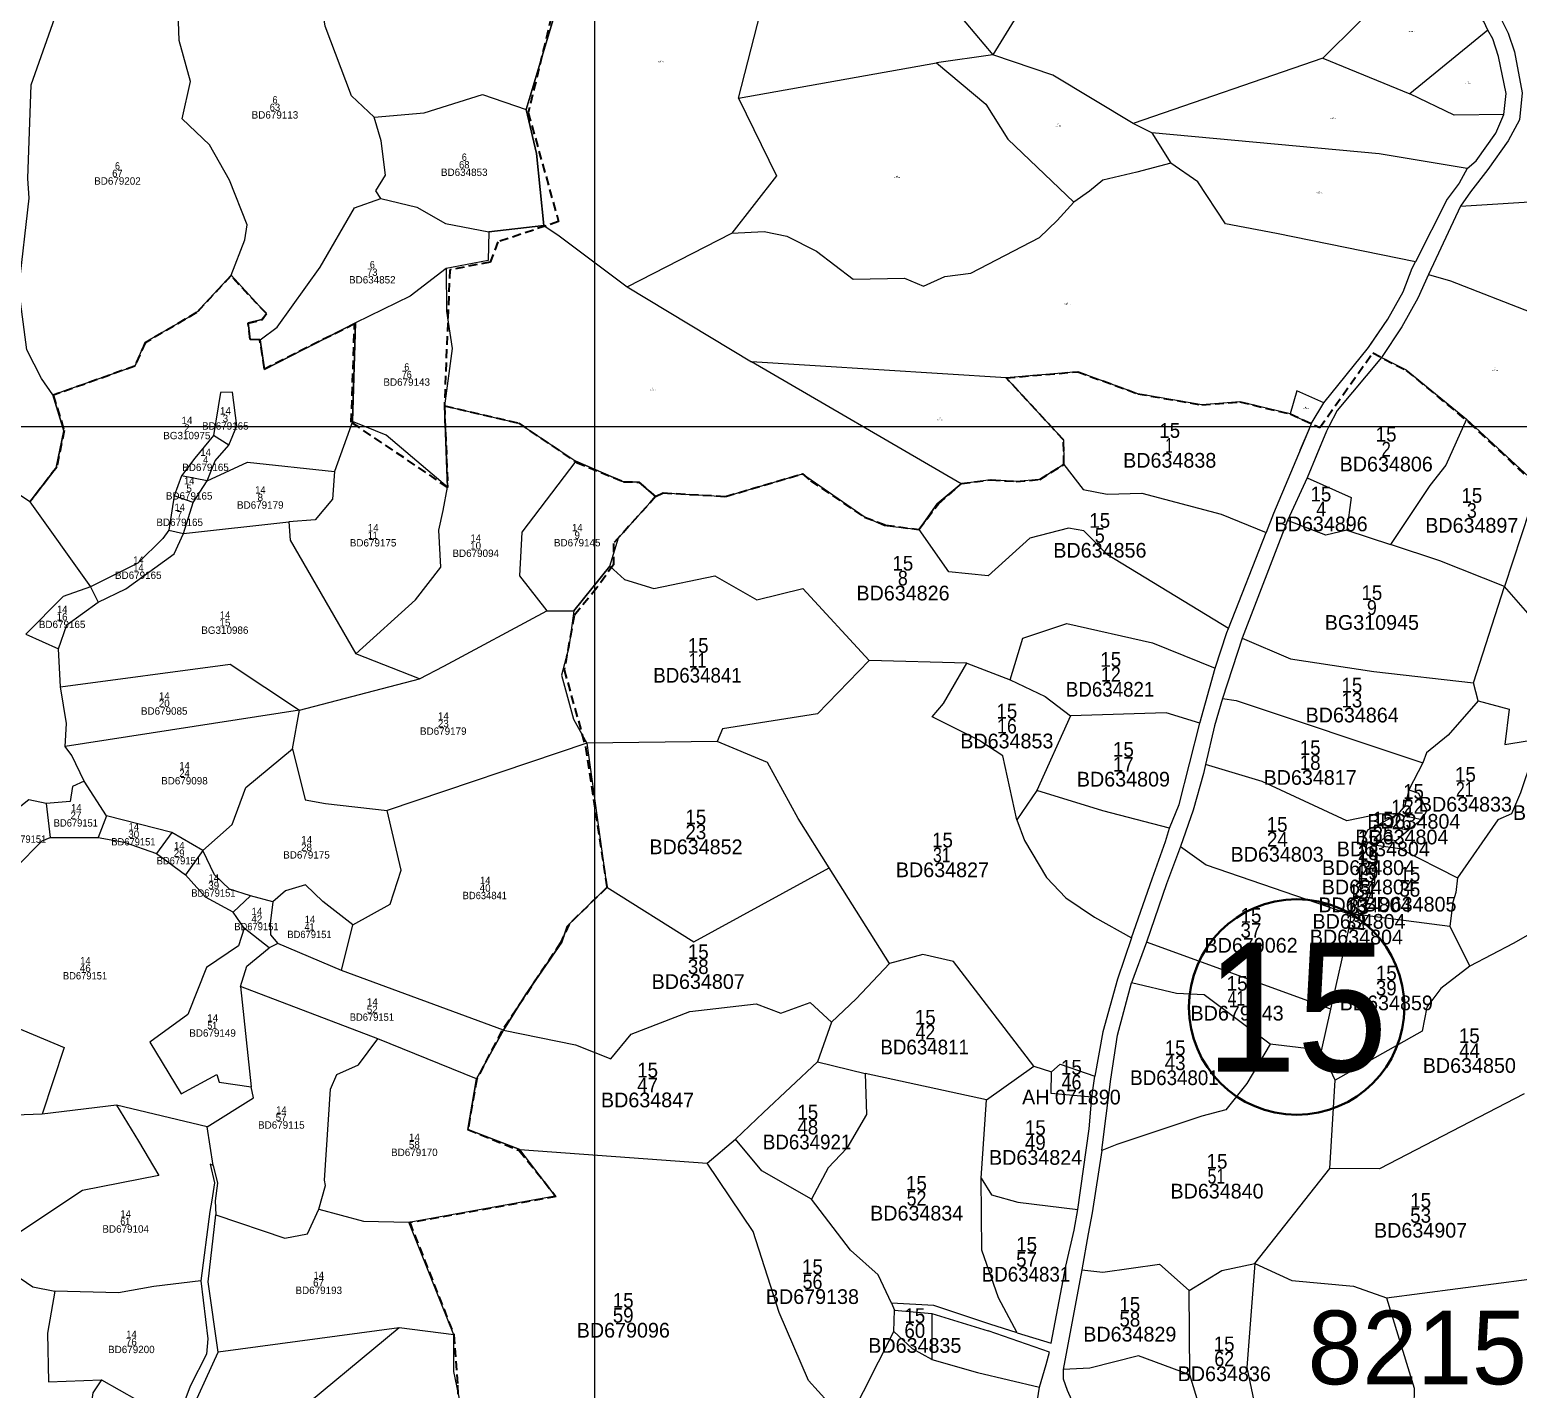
# Model space of a CAD drawing. Header units: metres. Extents: x 547915 to 556085, y 1814738 to 1822008.
# Drawn here: x 549693 to 550501, y 1818477 to 1819215 of the extents above; entities that cross this region are included whole.
import ezdxf
from ezdxf.enums import TextEntityAlignment as Align

# ---------------------------------------------------------------- set-up
doc = ezdxf.new("R2010")
doc.units = ezdxf.units.M
doc.header["$LTSCALE"] = 1.6
doc.linetypes.add('MEDIUM_DASHED', pattern=[4.5, 3, -1.5])
for name, color, linetype, lineweight in [('10', 7, 'Continuous', 13), ('23', 7, 'Continuous', 13), ('34', 7, 'MEDIUM_DASHED', 35), ('54', 7, 'Continuous', 25)]:
    doc.layers.add(name, color=color, linetype=linetype, lineweight=lineweight)
doc.layers.add('20', color=7, linetype='Continuous')
doc.layers.add('55', color=7, linetype='Continuous')

msp = doc.modelspace()

# ---------------------------------------------------------------- linework, layer by layer
at = {"layer": '10'}
for p, q in [((550484.73, 1819215.05), (550442.43, 1819180.66)), ((550216.02, 1819201.79), (550185.46, 1819197.33)), ((550395.19, 1819199.91), (550442.43, 1819180.66)), ((550078.01, 1819178.3), (550185.46, 1819197.33)), ((550302.38, 1819159.45), (550312.72, 1819142.99)), ((550469.95, 1819119.56), (550624.75, 1819129.51)), ((550017.49, 1819075.77), (550085.03, 1819034.99)), ((550223.38, 1819026.38), (550085.03, 1819034.99)), ((550198.88, 1818968.92), (550085.03, 1819034.99)), ((550262.19, 1819029.67), (550223.38, 1819026.38)), ((550377.56, 1819006.81), (550388.85, 1819001.39)), ((549868.31, 1819002.72), (549858.69, 1818975.54)), ((549801.32, 1818989.84), (549792.89, 1818995.14)), ((549789.51, 1818970.45), (549775.55, 1818973.23)), ((550511.98, 1818968.06), (550493.82, 1818913.17)), ((549693.18, 1818959.05), (549726.18, 1818912.9)), ((549781.8, 1818958.77), (549771.59, 1818962.32)), ((549768.73, 1818943.66), (549776.61, 1818941.83)), ((550408.23, 1818943.74), (550431.98, 1818935.92)), ((549726.18, 1818912.9), (549730.28, 1818904.6)), ((550477.11, 1818860.73), (550493.82, 1818913.17)), ((549973.86, 1818899.95), (549988.52, 1818899.86)), ((549709.94, 1818858.58), (549708.77, 1818879.19)), ((550201.99, 1818871.56), (550225.45, 1818862.47)), ((550479.63, 1818851.1), (550477.11, 1818860.73)), ((549839.65, 1818845.95), (549712.38, 1818826.25)), ((549995.6, 1818827.97), (549887.16, 1818791.57)), ((550066.37, 1818829.01), (549995.6, 1818827.97)), ((549995.6, 1818827.97), (550006.42, 1818749.81)), ((549702.12, 1818795.29), (549704.18, 1818776.86)), ((549734.9, 1818788.67), (549730.38, 1818776.91)), ((550436.03, 1818789.44), (550426.27, 1818784.33)), ((550436.03, 1818789.44), (550449.06, 1818786.57)), ((549770.39, 1818779.48), (549761.95, 1818768.12)), ((550426.27, 1818784.33), (550441.73, 1818780.82)), ((550416.51, 1818762.86), (550416.81, 1818774.98)), ((550424.12, 1818772.76), (550416.81, 1818774.98)), ((549787.11, 1818769.87), (549777.65, 1818756.5)), ((550416.51, 1818762.86), (550423.41, 1818763.38)), ((550416.38, 1818753.59), (550423.27, 1818752.48)), ((549813.1, 1818745.26), (549803.69, 1818736.27)), ((549825.12, 1818741.91), (549813.1, 1818745.26)), ((550410.48, 1818734.97), (550413, 1818744.79)), ((550413, 1818744.79), (550419.75, 1818742.79)), ((550410.48, 1818734.97), (550416.76, 1818734.62)), ((550464.11, 1818728.49), (550416.76, 1818734.62)), ((549862.37, 1818704.57), (549827.87, 1818719.28)), ((550399.5, 1818683.61), (550299.5, 1818719.96)), ((549882.08, 1818667.52), (549807.5, 1818695.89)), ((549807.5, 1818695.89), (549813.4, 1818641.45)), ((550128.52, 1818676.51), (550120.83, 1818654.99)), ((549935.73, 1818645.85), (549882.08, 1818667.52)), ((549935.73, 1818645.85), (549950.32, 1818672.24)), ((550120.83, 1818654.99), (550146.73, 1818648.76)), ((549959.18, 1818607.41), (550061, 1818600)), ((549923.43, 1818506.82), (549899.03, 1818567.95)), ((550323.03, 1818485.06), (550322.62, 1818530.91)), ((550183.01, 1818518.5), (550182.98, 1818493.54)), ((549893.77, 1818510.6), (549795.52, 1818497.37)), ((549923.43, 1818506.82), (549893.77, 1818510.6)), ((550136.98, 1818458.83), (550162.3, 1818508.68)), ((550334.92, 1818446.17), (550323.03, 1818485.06))]:
    msp.add_line(p, q, dxfattribs=at)
for points in [[(550132.31, 1819365.11), (550141.97, 1819324.73), (550146.94, 1819311.37), (550146.62, 1819291.3), (550155.7, 1819271.69), (550167.43, 1819257.61), (550177.79, 1819237.76), (550191.56, 1819230.69), (550216.02, 1819201.79)], [(549962.71, 1819172), (549977.93, 1819222.77), (549975.08, 1819247.39), (549972.46, 1819265.56), (549958.21, 1819294.37), (549953.89, 1819351.18)], [(550078.01, 1819178.3), (550089.99, 1819224.73), (550107.25, 1819268.87), (550105.9, 1819288.99), (550088.07, 1819307.11), (550070.64, 1819337.92)], [(549705.63, 1819017.09), (549699.6, 1819026.09), (549691.66, 1819041.62), (549687.24, 1819074.71), (549692.92, 1819123.96), (549692.08, 1819134.57), (549694.01, 1819185.53), (549709, 1819228), (549721.04, 1819259.32), (549735.79, 1819282.28)], [(549880.18, 1819167.83), (549867.92, 1819179.55), (549853.51, 1819217.33), (549845.98, 1819263.41)], [(550453.23, 1819257.71), (550395.19, 1819199.91), (550292.2, 1819164.43)], [(549975.08, 1819247.39), (549977.93, 1819222.77), (549962.71, 1819172), (549968.3, 1819148.17), (549972.25, 1819109.07)], [(550250.92, 1819253.01), (550239.73, 1819240.47), (550216.02, 1819201.79)], [(549802.56, 1819082.07), (549810.01, 1819101.33), (549811.16, 1819109.37), (549801.69, 1819133.77), (549790.73, 1819152.93), (549775.99, 1819167.07), (549780.45, 1819187.28), (549774.26, 1819209.46), (549773.47, 1819235.17)], [(550292.2, 1819164.43), (550248.61, 1819190.71), (550216.02, 1819201.79)], [(550185.46, 1819197.33), (550212.3, 1819174.94), (550224.16, 1819155.91), (550260.06, 1819121.69)], [(549880.18, 1819167.83), (549907.36, 1819170.2), (549939.03, 1819180.29), (549962.71, 1819172)], [(550078.01, 1819178.3), (550098.54, 1819136.12), (550074.39, 1819104.86)], [(550493.43, 1819169.29), (550466.57, 1819168.99), (550442.43, 1819180.66)], [(549883.75, 1819123.77), (549881.02, 1819127.87), (549886.35, 1819136.36), (549884.02, 1819155.09), (549880.18, 1819167.83)], [(549942.46, 1819105.61), (549972.25, 1819109.07), (549968.3, 1819148.17), (549962.71, 1819172)], [(550473.56, 1819139.97), (550425.74, 1819148.07), (550302.38, 1819159.45), (550292.2, 1819164.43)], [(550312.72, 1819142.99), (550294.19, 1819137.98), (550275.79, 1819133.78), (550268.49, 1819127.78), (550260.06, 1819121.69)], [(550445.57, 1819089.32), (550370.03, 1819104.72), (550342.39, 1819110.07), (550327.32, 1819132.74), (550312.72, 1819142.99)], [(549818.18, 1819047.01), (549827.51, 1819053.98), (549850.93, 1819086.44), (549869.49, 1819118.68), (549883.75, 1819123.77)], [(549883.75, 1819123.77), (549903.25, 1819118.99), (549918.98, 1819110.22), (549942.46, 1819105.61)], [(550074.39, 1819104.86), (550091.95, 1819105.92), (550104.24, 1819103.32), (550120.4, 1819095.23), (550140.24, 1819079.95), (550168.04, 1819080.44), (550178.35, 1819076.21), (550189.94, 1819081.48), (550204.06, 1819083.13), (550241.48, 1819102.57), (550251.01, 1819111.73), (550260.06, 1819121.69)], [(549972.25, 1819109.07), (549942.46, 1819105.61), (549942.06, 1819090.08), (549919.31, 1819085.79), (549919.35, 1819062.67), (549922.54, 1819042.3), (549918.32, 1819011.24), (549958.74, 1819001.72), (549989.62, 1818981.13), (550015.57, 1818970), (550023.86, 1818969.78), (550032.96, 1818961.96), (550037.01, 1818963.96), (550071, 1818962), (550112.72, 1818974.31), (550146.11, 1818951.18), (550157.11, 1818946.14), (550176, 1818944), (550185.91, 1818957.94), (550198.88, 1818968.92)], [(549942.46, 1819105.61), (549942.06, 1819090.08), (549919.31, 1819085.79)], [(549972.25, 1819109.07), (549980.57, 1819103.5), (550017.49, 1819075.77), (550074.39, 1819104.86)], [(549919.31, 1819085.79), (549919.35, 1819062.67), (549922.54, 1819042.3), (549918.32, 1819011.24), (549920.05, 1818967.02), (549886.71, 1818995.23), (549868.31, 1819002.72), (549870.01, 1819056.18)], [(549919.31, 1819085.79), (549899.76, 1819070.73), (549870.01, 1819056.18)], [(549693.18, 1818959.05), (549707.44, 1818977.45), (549711.63, 1818997.69), (549705.63, 1819017.09), (549750.32, 1819032.86), (549755.78, 1819045.69), (549783.57, 1819061.64), (549802.56, 1819082.07), (549821.67, 1819061.22), (549819.09, 1819058.12), (549811.7, 1819056.34), (549812.89, 1819047.27), (549818.18, 1819047.01), (549820.57, 1819030.95), (549870.01, 1819056.18), (549868.31, 1819002.72)], [(549705.63, 1819017.09), (549750.32, 1819032.86), (549755.78, 1819045.69), (549783.57, 1819061.64), (549802.56, 1819082.07)], [(549818.18, 1819047.01), (549812.89, 1819047.27), (549811.7, 1819056.34), (549819.09, 1819058.12), (549821.67, 1819061.22), (549802.56, 1819082.07)], [(550452.51, 1819082.48), (550464.52, 1819079.05), (550508.24, 1819062.08), (550543.96, 1819034.95)], [(549870.01, 1819056.18), (549820.57, 1819030.95), (549818.18, 1819047.01)], [(550427.09, 1819037.52), (550440.46, 1819030.76), (550473.15, 1819004.03), (550511.98, 1818968.06)], [(550427.09, 1819037.52), (550440.46, 1819030.76), (550473.15, 1819004.03), (550511.98, 1818968.06)], [(550377.56, 1819006.81), (550350.16, 1819013.32), (550329.51, 1819011.65), (550294.8, 1819017.76), (550262.19, 1819029.67), (550223.38, 1819026.38)], [(550377.56, 1819006.81), (550350.16, 1819013.32), (550329.51, 1819011.65), (550294.8, 1819017.76), (550262.19, 1819029.67)], [(550223.38, 1819026.38), (550254.44, 1818992.71), (550254.64, 1818979.37), (550241.51, 1818971.19), (550228.74, 1818970.15), (550215.01, 1818971), (550198.88, 1818968.92)], [(550223.38, 1819026.38), (550254.44, 1818992.71), (550254.64, 1818979.37)], [(549705.63, 1819017.09), (549711.63, 1818997.69), (549707.44, 1818977.45), (549693.18, 1818959.05), (549679.31, 1818968.42), (549659.34, 1818946.35), (549629.49, 1818942.29), (549612.09, 1818938.25), (549601.33, 1818955.89)], [(549801.32, 1818989.84), (549805.54, 1819000.3), (549803.25, 1819018.55), (549796.74, 1819018.38), (549792.89, 1818995.14)], [(550395.68, 1819012.82), (550381.12, 1819019.25), (550377.56, 1819006.81), (550388.85, 1819001.39)], [(549920.05, 1818967.02), (549918.32, 1819011.24), (549958.74, 1819001.72), (549989.62, 1818981.13)], [(549920.05, 1818967.02), (549886.71, 1818995.23), (549868.31, 1819002.72)], [(550473.15, 1819004.03), (550462.04, 1818979.03), (550453.24, 1818967.99), (550431.98, 1818935.92)], [(549792.89, 1818995.14), (549782.77, 1818982.77), (549775.55, 1818973.23), (549771.59, 1818962.32), (549768.73, 1818943.66)], [(549789.51, 1818970.45), (549793.78, 1818981.42), (549801.32, 1818989.84)], [(549989.62, 1818981.13), (549960.28, 1818942.6), (549959.05, 1818918.93), (549973.86, 1818899.95)], [(549988.52, 1818899.86), (550008.04, 1818924.12), (550012.81, 1818939.46), (550032.96, 1818961.96), (550023.86, 1818969.78), (550015.57, 1818970), (549989.62, 1818981.13)], [(549789.51, 1818970.45), (549811.38, 1818980.61), (549858.69, 1818975.54)], [(549858.69, 1818975.54), (549857.56, 1818960.45), (549848.08, 1818949.35), (549833.86, 1818948.15)], [(550008.04, 1818924.12), (550012.81, 1818939.46), (550032.96, 1818961.96), (550037.01, 1818963.96), (550071, 1818962), (550112.72, 1818974.31), (550146.11, 1818951.18), (550157.11, 1818946.14), (550176, 1818944)], [(550254.64, 1818979.37), (550241.51, 1818971.19), (550228.74, 1818970.15), (550215.01, 1818971), (550198.88, 1818968.92), (550185.91, 1818957.94), (550176, 1818944)], [(550254.64, 1818979.37), (550265.02, 1818965.72), (550278.18, 1818963.21), (550296.9, 1818963.72), (550340.1, 1818952.45), (550364.4, 1818942.38)], [(549693.18, 1818959.05), (549679.31, 1818968.42), (549659.34, 1818946.35)], [(549776.61, 1818941.83), (549781.8, 1818958.77), (549789.51, 1818970.45)], [(549870.18, 1818876.49), (549902.56, 1818905.89), (549916.28, 1818923.57), (549915.19, 1818943.76), (549917.6, 1818954.41), (549920.05, 1818967.02)], [(550386.75, 1818972.19), (550410.62, 1818961.38), (550408.23, 1818943.74)], [(550408.23, 1818943.74), (550396.78, 1818940.92), (550376.1, 1818949.03)], [(549768.73, 1818943.66), (549765.41, 1818939.24), (549751.77, 1818925.71), (549726.18, 1818912.9)], [(549730.28, 1818904.6), (549745.37, 1818911.89), (549771.61, 1818930.92), (549776.61, 1818941.83), (549833.86, 1818948.15)], [(549833.86, 1818948.15), (549834.54, 1818938.2), (549870.18, 1818876.49)], [(550343.97, 1818890.34), (550278.32, 1818930.34), (550265.38, 1818943.32), (550257.21, 1818944.69), (550236.07, 1818939.38), (550213.51, 1818918.84), (550192.22, 1818921.1), (550176, 1818944)], [(550493.82, 1818913.17), (550458.66, 1818927.02), (550431.98, 1818935.92)], [(550008.04, 1818924.12), (549988.52, 1818899.86), (549985.91, 1818880.07), (549981.94, 1818864.89), (549988.37, 1818841.15), (549995.6, 1818827.97)], [(550008.04, 1818924.12), (550016.01, 1818916.95), (550032, 1818911.98), (550065.03, 1818918.98), (550087.85, 1818905.96), (550112.98, 1818911.96), (550148.96, 1818873)], [(549726.18, 1818912.9), (549711.37, 1818907.73), (549690.97, 1818887.3), (549708.77, 1818879.19)], [(550546.64, 1818868.12), (550527.99, 1818874.01), (550493.82, 1818913.17)], [(549708.77, 1818879.19), (549713.35, 1818892.36), (549730.28, 1818904.6)], [(549904.76, 1818863.04), (549918.06, 1818869.81), (549973.86, 1818899.95)], [(549988.52, 1818899.86), (549985.91, 1818880.07), (549981.94, 1818864.89), (549988.37, 1818841.15), (549995.6, 1818827.97)], [(550225.45, 1818862.47), (550232.43, 1818885.12), (550256.2, 1818892.95), (550302.82, 1818882.49), (550336.75, 1818868.71)], [(550351.36, 1818885), (550377.66, 1818873.91), (550422.98, 1818866.92), (550477.11, 1818860.73)], [(549839.65, 1818845.95), (549904.76, 1818863.04), (549870.18, 1818876.49)], [(549709.94, 1818858.58), (549802, 1818871), (549839.65, 1818845.95)], [(550148.96, 1818873), (550120.93, 1818844.02), (550069.24, 1818835.8), (550066.37, 1818829.01)], [(550229.06, 1818786.37), (550221.44, 1818821.13), (550208.42, 1818829.72), (550183.19, 1818842.29), (550189.36, 1818849.65), (550201.99, 1818871.56), (550148.96, 1818873)], [(550225.45, 1818862.47), (550244.44, 1818853.38), (550258.22, 1818842.94), (550240.02, 1818802.39)], [(549712.38, 1818826.25), (549713.05, 1818838.74), (549709.94, 1818858.58)], [(550340.76, 1818852.35), (550348.11, 1818851.17), (550449.52, 1818817.42)], [(549787.11, 1818769.87), (549803.1, 1818783.93), (549810.51, 1818803.94), (549835.87, 1818824.93), (549839.65, 1818845.95)], [(550328.5, 1818838.89), (550310.11, 1818844.51), (550258.22, 1818842.94)], [(550479.63, 1818851.1), (550463.23, 1818832.47), (550451.45, 1818822.75), (550449.52, 1818817.42), (550441.99, 1818802.73)], [(550479.63, 1818851.1), (550496.43, 1818846.49), (550494.06, 1818827.28), (550506.14, 1818829.29), (550508.61, 1818819.3), (550502.59, 1818801.05), (550497.72, 1818789.68), (550490.17, 1818786.36), (550468.36, 1818755.03)], [(549995.6, 1818827.97), (550006.42, 1818749.81), (549984.99, 1818728.63), (549982.01, 1818720.04), (549962.26, 1818691.41), (549950.32, 1818672.24)], [(550127.23, 1818760.36), (550110.28, 1818787.08), (550093.75, 1818817.64), (550066.37, 1818829.01)], [(549722.71, 1818807.41), (549716.07, 1818821.29), (549712.38, 1818826.25)], [(549835.87, 1818824.93), (549842.71, 1818797.21), (549853.67, 1818795.29), (549887.16, 1818791.57)], [(550436.03, 1818789.44), (550426.68, 1818789.68), (550408.23, 1818785.88), (550362.35, 1818807.3), (550331.44, 1818816.39)], [(549722.71, 1818807.41), (549716.34, 1818804.47), (549715.14, 1818796.34), (549702.12, 1818795.29)], [(549787.11, 1818769.87), (549770.39, 1818779.48), (549734.9, 1818788.67), (549722.71, 1818807.41)], [(549702.12, 1818795.29), (549692.75, 1818797.23), (549685.64, 1818791.74), (549674.71, 1818773.75), (549662.04, 1818763.72)], [(550311.97, 1818781.94), (550275.74, 1818791.41), (550240.02, 1818802.39), (550229.06, 1818786.37)], [(550441.99, 1818802.73), (550439.8, 1818794.04), (550436.03, 1818789.44)], [(550441.99, 1818802.73), (550447.22, 1818800.99), (550451.62, 1818791.53), (550449.06, 1818786.57), (550441.73, 1818780.82)], [(549868.5, 1818729.35), (549888.78, 1818740.59), (549894.85, 1818759.17), (549887.16, 1818791.57)], [(550229.06, 1818786.37), (550233.27, 1818775.25), (550245.26, 1818755.18), (550255.67, 1818744.07), (550271.22, 1818733.56), (550291.42, 1818722.46)], [(550426.27, 1818784.33), (550419.52, 1818780.82), (550416.81, 1818774.98)], [(550441.73, 1818780.82), (550435.06, 1818774.97), (550427.91, 1818776.06), (550424.12, 1818772.76)], [(549685.7, 1818760.53), (549699.83, 1818775.08), (549704.18, 1818776.86), (549730.38, 1818776.91)], [(549730.38, 1818776.91), (549744.49, 1818774.27), (549761.95, 1818768.12), (549777.65, 1818756.5)], [(550317.96, 1818771.96), (550331.83, 1818761.98), (550410.48, 1818734.97), (550409.5, 1818727.85)], [(550424.12, 1818772.76), (550423.41, 1818763.38), (550423.27, 1818752.48), (550419.75, 1818742.79), (550416.76, 1818734.62)], [(550424.12, 1818772.76), (550436.95, 1818770.89), (550468.36, 1818755.03)], [(549813.1, 1818745.26), (549801.67, 1818748.88), (549793.43, 1818756.49), (549787.11, 1818769.87)], [(550413, 1818744.79), (550416.38, 1818753.59), (550416.51, 1818762.86)], [(549803.69, 1818736.27), (549788.53, 1818744.45), (549777.65, 1818756.5)], [(550006.42, 1818749.81), (550053.74, 1818720.16), (550127.23, 1818760.36)], [(550238.26, 1818652.76), (550194.79, 1818709.46), (550178.04, 1818713.41), (550159.99, 1818708.41), (550127.23, 1818760.36)], [(550468.36, 1818755.03), (550467.45, 1818747.01), (550465.88, 1818741.74), (550464.11, 1818728.49), (550475.08, 1818707.05)], [(549868.5, 1818729.35), (549852.3, 1818742.08), (549842.88, 1818751.07), (549832.01, 1818747.9), (549825.12, 1818741.91)], [(549950.32, 1818672.24), (549962.26, 1818691.41), (549982.01, 1818720.04), (549984.99, 1818728.63), (550006.42, 1818749.81)], [(549825.12, 1818741.91), (549823.74, 1818730.2), (549823.84, 1818723.96), (549827.87, 1818719.28), (549823.11, 1818716.88), (549809.6, 1818727.63), (549803.69, 1818736.27)], [(550416.76, 1818734.62), (550417.17, 1818726.76), (550409.5, 1818727.85)], [(549809.6, 1818727.63), (549806.5, 1818718.03), (549789.11, 1818706.24), (549779.04, 1818680.83), (549758.35, 1818665.66), (549775.44, 1818637.67), (549794.71, 1818648.22), (549795.96, 1818643.98), (549813.4, 1818641.45)], [(549950.32, 1818672.24), (549862.37, 1818704.57), (549868.5, 1818729.35)], [(550394.41, 1818661.08), (550399.5, 1818683.61), (550409.5, 1818727.85)], [(550546.32, 1818714.64), (550514.05, 1818728.14), (550498.52, 1818719.28), (550475.08, 1818707.05)], [(549807.5, 1818695.89), (549811.04, 1818707.02), (549823.11, 1818716.88)], [(550128.52, 1818676.51), (550141.84, 1818689.33), (550159.99, 1818708.41)], [(550475.08, 1818707.05), (550459.2, 1818694.9), (550451.68, 1818684.8), (550449.22, 1818671.69), (550402, 1818645.04)], [(550366.55, 1818664.56), (550330.82, 1818691.45), (550315.86, 1818692.16), (550291.4, 1818697.93)], [(549699.83, 1818626.69), (549660.66, 1818625.11), (549632.36, 1818632), (549637.33, 1818687.89)], [(549637.33, 1818687.89), (549661.91, 1818678.29), (549683.72, 1818674.55), (549711.93, 1818662.81), (549699.83, 1818626.69)], [(549950.32, 1818672.24), (549989.49, 1818664.34), (550008.72, 1818656.76), (550019.78, 1818670.16), (550051.58, 1818682.35), (550087.55, 1818686.49), (550101.02, 1818681.5), (550116.8, 1818687.21), (550128.52, 1818676.51)], [(549850.06, 1818575.13), (549853.69, 1818587.88), (549853.25, 1818590.85), (549856.41, 1818640.29), (549859.81, 1818648.24), (549871.58, 1818653.36), (549882.08, 1818667.52)], [(549950.32, 1818672.24), (549935.73, 1818645.85), (549931.01, 1818618.33), (549959.18, 1818607.41)], [(550366.55, 1818664.56), (550354.01, 1818643.38), (550342.48, 1818629.04), (550329.6, 1818625.49), (550283.3, 1818610.18), (550275.18, 1818606.85)], [(550358.33, 1818545.61), (550399.01, 1818597.06), (550402, 1818645.04), (550394.41, 1818661.08)], [(550394.41, 1818661.08), (550389.5, 1818661.98), (550366.55, 1818664.56)], [(550076.42, 1818613.03), (550091.53, 1818627.5), (550120.83, 1818654.99)], [(550212.61, 1818634.47), (550238.26, 1818652.76), (550247.98, 1818649.54)], [(550269.81, 1818635.82), (550247.72, 1818637.94), (550247.98, 1818649.54)], [(550247.98, 1818649.54), (550252.65, 1818653.86), (550271.45, 1818647.32)], [(549789.52, 1818619.73), (549814.68, 1818635.47), (549813.4, 1818641.45)], [(549899.03, 1818567.95), (549978.38, 1818582.34), (549959.18, 1818607.41), (549931.01, 1818618.33), (549935.73, 1818645.85)], [(550146.73, 1818648.76), (550147.38, 1818626.47), (550136.8, 1818608.25), (550126.74, 1818597.44), (550117.54, 1818580.43)], [(550209.8, 1818591.87), (550212.61, 1818634.47), (550146.73, 1818648.76)], [(550504.62, 1818637.61), (550425.96, 1818597.04), (550399.01, 1818597.06)], [(549740.26, 1818631.58), (549752.15, 1818611.92), (549763.33, 1818593.35), (549721.8, 1818585.29), (549683.47, 1818559.65), (549666.66, 1818552.09)], [(549792.82, 1818598.78), (549789.52, 1818619.73), (549740.26, 1818631.58), (549699.83, 1818626.69)], [(550136.98, 1818458.83), (550116, 1818482), (550100, 1818519), (550086, 1818563), (550061, 1818600), (550076.42, 1818613.03)], [(550117.54, 1818580.43), (550090.58, 1818595.88), (550076.42, 1818613.03)], [(549958.28, 1818440.97), (549952.58, 1818438.38), (549929.02, 1818450.92), (549925.17, 1818452.45), (549928.75, 1818461.7), (549923.44, 1818487), (549923.43, 1818506.82), (549899.03, 1818567.95), (549978.38, 1818582.34), (549959.18, 1818607.41)], [(550209.8, 1818591.87), (550215.37, 1818582.94), (550229.67, 1818578.79), (550262.13, 1818574.83)], [(550229.32, 1818508), (550219.15, 1818526.99), (550210.05, 1818552.79), (550209.8, 1818591.87)], [(550160.96, 1818524.05), (550153.8, 1818539.43), (550138.77, 1818552.85), (550117.54, 1818580.43)], [(549794.24, 1818572.04), (549831.67, 1818559.41), (549843.91, 1818561.63), (549850.06, 1818575.13)], [(549850.06, 1818575.13), (549874.4, 1818568.52), (549899.03, 1818567.95)], [(549666.66, 1818552.09), (549694.76, 1818532.95), (549706.87, 1818530.49)], [(550264.35, 1818542.13), (550275.79, 1818540.9), (550306.46, 1818545.14), (550322.62, 1818530.91)], [(550322.62, 1818530.91), (550340.45, 1818541.71), (550358.33, 1818545.61)], [(550358.33, 1818545.61), (550353.93, 1818489.04), (550363.88, 1818441.77)], [(550358.33, 1818545.61), (550378.42, 1818536.28), (550411.84, 1818533.35), (550429.7, 1818526.95)], [(549786.03, 1818536.21), (549760.45, 1818533.12), (549741.38, 1818529.7), (549706.87, 1818530.49)], [(550429.7, 1818526.95), (550507.16, 1818537.07), (550545.31, 1818401.53)], [(549706.87, 1818530.49), (549702.88, 1818507.8), (549703.4, 1818481.25), (549732.15, 1818482.43)], [(550182.98, 1818493.54), (550172.4, 1818499.24), (550162.3, 1818508.68), (550162.69, 1818520.19)], [(550429.7, 1818526.95), (550444.8, 1818477.83), (550444.53, 1818457.65), (550447.9, 1818435.33), (550446.63, 1818397.91), (550441.69, 1818384.13)], [(549893.77, 1818510.6), (549831.25, 1818458.97), (549814.7, 1818442.29), (549803.65, 1818411.53), (549790.91, 1818392.54)], [(549925.17, 1818452.45), (549928.75, 1818461.7), (549923.44, 1818487), (549923.43, 1818506.82)], [(550182.98, 1818493.54), (550207.82, 1818486.43), (550241.46, 1818478.46)], [(550323.03, 1818485.06), (550295.13, 1818495.4), (550268.73, 1818488.73), (550254.33, 1818487.98)], [(549732.15, 1818482.43), (549727.34, 1818475.44), (549725.69, 1818463.28), (549718.44, 1818458.28), (549714.13, 1818449.38), (549705.52, 1818431.98)], [(549732.15, 1818482.43), (549751.36, 1818471.61), (549772.41, 1818458.08)]]:
    msp.add_lwpolyline(points, dxfattribs=at)
at = {"layer": '23'}
for p, q in [((550469.95, 1819119.56), (550452.51, 1819082.48)), ((550432.46, 1819045.55), (550427.09, 1819037.52)), ((550388.85, 1819001.39), (550395.68, 1819012.82)), ((550388.85, 1819001.39), (550395.68, 1819012.82)), ((550388.85, 1819001.39), (550388.27, 1819000)), ((550397.25, 1818997.44), (550391.47, 1818983.56)), ((550264.35, 1818542.13), (550254.33, 1818487.98)), ((550160.96, 1818524.05), (550162.69, 1818520.19))]:
    msp.add_line(p, q, dxfattribs=at)
for points in [[(550484.73, 1819215.05), (550482.57, 1819219.76), (550473.32, 1819232.24), (550458.99, 1819249.82), (550453.23, 1819257.71)], [(550490.28, 1819224.72), (550495.89, 1819213.51), (550499.28, 1819203.45), (550503.48, 1819181.18)], [(550493.43, 1819169.29), (550494.75, 1819180.68), (550490.67, 1819200.78), (550487.46, 1819210.44), (550484.73, 1819215.05)], [(550503.48, 1819181.18), (550502, 1819166.43), (550495.85, 1819155.05), (550484.87, 1819139.52), (550475.41, 1819127.35), (550469.95, 1819119.56)], [(550473.56, 1819139.97), (550478.51, 1819144.29), (550489.18, 1819159.27), (550493.43, 1819169.29)], [(550473.56, 1819139.97), (550469.25, 1819132.08), (550462.65, 1819123.33), (550445.57, 1819089.32)], [(550395.68, 1819012.82), (550419.93, 1819042.93), (550430.56, 1819058.32), (550438.89, 1819073.07), (550443.78, 1819086.01), (550445.57, 1819089.32)], [(550452.51, 1819082.48), (550446.73, 1819069.68), (550438.11, 1819054), (550427.09, 1819037.52)], [(550395.68, 1819012.82), (550419.93, 1819042.93), (550424.89, 1819050.11)], [(550427.09, 1819037.52), (550403.06, 1819008.73), (550398.57, 1819000), (550397.25, 1818997.44), (550386.75, 1818972.19), (550376.1, 1818949.03)], [(550427.09, 1819037.52), (550403.06, 1819008.73), (550398.57, 1819000), (550397.25, 1818997.44)], [(550388.27, 1819000), (550368.4, 1818952.69), (550364.4, 1818942.38)], [(550388.85, 1819001.39), (550388.27, 1819000), (550382.76, 1818986.89)], [(550376.1, 1818949.03), (550351.36, 1818885), (550340.76, 1818852.35)], [(550336.75, 1818868.71), (550343.1, 1818888.12), (550343.97, 1818890.34), (550364.4, 1818942.38)], [(550311.97, 1818781.94), (550317.15, 1818794.8), (550328.5, 1818838.89), (550336.75, 1818868.71)], [(550340.76, 1818852.35), (550336.36, 1818837.4), (550331.44, 1818816.39)], [(550331.44, 1818816.39), (550330.41, 1818811.59), (550324.89, 1818791.72), (550317.96, 1818771.96)], [(550291.42, 1818722.46), (550302.5, 1818754.32), (550309.82, 1818774.74), (550311.97, 1818781.94)], [(550317.96, 1818771.96), (550310.27, 1818751.68), (550299.5, 1818719.96), (550291.4, 1818697.93)], [(550291.42, 1818722.46), (550283.73, 1818699.97), (550275.74, 1818671.42), (550271.45, 1818647.32)], [(550275.18, 1818606.85), (550276.41, 1818615.86), (550280.11, 1818645.62), (550283.81, 1818669.46), (550291.4, 1818697.93)], [(550262.13, 1818574.83), (550268.31, 1818618.68), (550269.81, 1818635.82), (550271.45, 1818647.32)], [(550275.18, 1818606.85), (550269.95, 1818573.03), (550267.86, 1818561.59), (550264.35, 1818542.13)], [(549792.82, 1818598.78), (549791.21, 1818599.42), (549793.41, 1818589.44), (549792.05, 1818579.94), (549790.9, 1818573.83), (549786.03, 1818536.21)], [(549792.82, 1818598.78), (549795.09, 1818589.13), (549793.88, 1818579.67), (549794.24, 1818572.04)], [(549795.52, 1818497.37), (549790.11, 1818535.68), (549794.24, 1818572.04)], [(550229.32, 1818508), (550247.71, 1818502.41), (550255.69, 1818544.04), (550260.17, 1818563.65), (550262.13, 1818574.83)], [(549786.03, 1818536.21), (549789.78, 1818504.67), (549789.21, 1818496.38), (549780.25, 1818479), (549772.41, 1818458.08)], [(550229.32, 1818508), (550214.51, 1818512.56), (550184.06, 1818522.76), (550160.96, 1818524.05)], [(550162.69, 1818520.19), (550183.01, 1818518.5), (550213.56, 1818508.96)], [(550241.46, 1818478.46), (550245.03, 1818490.8), (550246.81, 1818497.46), (550213.56, 1818508.96)], [(549767.99, 1818380.01), (549784.94, 1818409.21), (549783.9, 1818433.69), (549778.25, 1818459.83), (549795.52, 1818497.37)], [(550254.33, 1818487.98), (550254.27, 1818482.97), (550256.48, 1818476.77), (550258.8, 1818471.6), (550270, 1818452.13), (550290.14, 1818416.73)], [(550201.12, 1818392.5), (550225.96, 1818436.22), (550235.2, 1818454.57), (550239.34, 1818465.79), (550241.46, 1818478.46)]]:
    msp.add_lwpolyline(points, dxfattribs=at)
at = {"layer": '34'}
for points in [[(549983.04, 1819250.07), (549963.81, 1819170.31), (549980.3, 1819111.18), (549947.32, 1819100.18), (549943.2, 1819089.18), (549921.21, 1819085.06), (549918.32, 1819011.24), (549920.06, 1818966.94), (549867.73, 1819002.29), (549869.52, 1819055.76), (549820.68, 1819031.17), (549818.06, 1819047.01), (549812.77, 1819047.21), (549811.79, 1819056.1), (549819.43, 1819057.98), (549821.64, 1819061.23), (549802.38, 1819081.73), (549783.73, 1819061.8), (549755.88, 1819045.46), (549750.17, 1819032.7), (549705.82, 1819016.91), (549711.84, 1818997.75), (549707.79, 1818977.83), (549693.12, 1818958.83)], [(549918.32, 1819011.24), (549958.74, 1819001.72), (549990.04, 1818980.47), (550015.57, 1818970), (550023.86, 1818969.78), (550032.96, 1818961.96), (550037.01, 1818963.96), (550071, 1818962), (550112.72, 1818974.31), (550117.1, 1818970.5), (550146.36, 1818950.73), (550157.84, 1818946.42), (550175.91, 1818944), (550186.49, 1818958.04), (550198.98, 1818968.94), (550215.27, 1818971.02), (550228.74, 1818970.15), (550241.51, 1818971.19), (550254.64, 1818979.4), (550254.44, 1818992.71), (550223.38, 1819026.38), (550262.19, 1819029.67), (550294.8, 1819017.76), (550329.51, 1819011.65), (550350.16, 1819013.32), (550377.56, 1819006.81), (550393.58, 1818999.37), (550422.32, 1819039.93), (550440.45, 1819030.46), (550474.53, 1819002.15), (550512.05, 1818967.21)], [(550032.96, 1818961.96), (550010.05, 1818936.48), (550010.05, 1818924.89), (550001.14, 1818912.42), (549988.68, 1818897.28), (549983.34, 1818867.88), (549994.91, 1818826.01), (550006.46, 1818749.68), (549986.01, 1818729.8), (549981.39, 1818719.64), (549949.51, 1818671.89), (549935.83, 1818645.74), (549931.04, 1818618.29), (549958.95, 1818606.89), (549978.88, 1818581.92), (549899.48, 1818567.78), (549923.43, 1818506.82), (549925.46, 1818479.47), (549926.16, 1818452.63)]]:
    msp.add_lwpolyline(points, dxfattribs=at)
at = {"layer": '34', "linetype": 'Continuous', "lineweight": 40}
msp.add_circle((550381.025, 1818684.793), 58.489, dxfattribs=at)
at = {"layer": '54'}
for p, q in [((550000, 1816000), (550000, 1821000)), ((548000, 1819000), (556000, 1819000))]:
    msp.add_line(p, q, dxfattribs=at)

# ---------------------------------------------------------------- texts
at = {"layer": '20'}
for s, height, width, p in [('76', 0.5, 0.95, (550443.35, 1819214.8)), ('76', 0.5, 0.95, (550443.35, 1819214.8)), ('7', 0.5, 0.95, (550035.875, 1819198.86)), ('77', 0.5, 0.95, (550035.875, 1819198.26)), ('78', 0.5, 0.95, (550474.245, 1819186.63)), ('78', 0.5, 0.95, (550474.245, 1819186.63)), ('7', 0.5, 0.95, (550474.245, 1819187.23)), ('7', 0.5, 0.95, (550474.245, 1819187.23)), ('63', 4, 0.95, (549826.29, 1819171.24)), ('6', 4, 0.9, (549826.325, 1819175.34)), ('80', 0.5, 0.95, (550400.875, 1819167.49)), ('80', 0.5, 0.95, (550400.875, 1819167.49)), ('7', 0.5, 0.9, (550400.87, 1819168.09)), ('7', 0.5, 0.9, (550400.87, 1819168.09)), ('81', 0.5, 0.85, (550251.46, 1819163.58)), ('7', 0.5, 0.95, (550251.485, 1819164.18)), ('6', 4, 0.9, (549740.795, 1819139.47)), ('68', 4, 0.95, (549929.075, 1819140.1)), ('6', 4, 0.9, (549929.105, 1819144.2)), ('67', 4, 0.95, (549740.75, 1819135.37)), ('85', 0.5, 0.95, (550164.03, 1819135.45)), ('7', 0.5, 0.9, (550164.02, 1819136.05)), ('84', 0.5, 0.95, (550393.295, 1819127.12)), ('84', 0.5, 0.95, (550393.295, 1819127.12)), ('7', 0.5, 0.95, (550393.285, 1819127.72)), ('7', 0.5, 0.95, (550393.285, 1819127.72)), ('73', 4, 0.95, (549879.125, 1819081.73)), ('6', 4, 0.9, (549879.165, 1819085.83)), ('88', 0.5, 0.95, (550256.455, 1819066.72)), ('88', 0.5, 0.95, (550256.455, 1819066.72)), ('7', 0.5, 0.95, (550256.455, 1819067.32)), ('7', 0.5, 0.95, (550256.455, 1819067.32)), ('76', 4, 0.9, (549897.87, 1819026.2)), ('6', 4, 0.9, (549897.865, 1819030.3)), ('89', 0.5, 0.95, (550488.705, 1819030.76)), ('89', 0.5, 0.95, (550488.705, 1819030.76)), ('7', 0.5, 0.95, (550488.705, 1819031.36)), ('7', 0.5, 0.95, (550488.705, 1819031.36)), ('7', 0.5, 0.9, (550031.27, 1819020.73)), ('BD634811', 0.5, 0.95, (550031.25, 1819019.53)), ('93', 0.5, 0.95, (550031.275, 1819020.13)), ('7', 0.5, 0.95, (550187.395, 1819004.55)), ('92', 0.5, 0.95, (550385.94, 1819010.04)), ('7', 0.5, 0.9, (550385.93, 1819010.64)), ('94', 0.5, 0.95, (550187.405, 1819003.95)), ('15', 8, 0.95, (550312.08, 1818993.81)), ('15', 8, 0.95, (550312.08, 1818993.81)), ('15', 8, 0.95, (550429.57, 1818991.78)), ('15', 8, 0.95, (550429.57, 1818991.78)), ('1', 8, 0.65, (550311.725, 1818985.71)), ('1', 8, 0.65, (550311.725, 1818985.71)), ('2', 8, 0.85, (550429.64, 1818983.68)), ('2', 8, 0.85, (550429.64, 1818983.68)), ('14', 4, 0.95, (549788.66, 1818983.99)), ('4', 4, 0.95, (549788.665, 1818979.89)), ('14', 4, 0.95, (549779.75, 1818968.49)), ('14', 4, 0.95, (549818.4, 1818963.56)), ('15', 8, 0.95, (550394.19, 1818959.28)), ('15', 8, 0.95, (550394.19, 1818959.28)), ('15', 8, 0.95, (550476.12, 1818958.51)), ('14', 4, 0.95, (549774.62, 1818954.17)), ('4', 8, 0.9, (550394.335, 1818951.18)), ('4', 8, 0.9, (550394.335, 1818951.18)), ('3', 8, 0.9, (550476.12, 1818950.41)), ('15', 8, 0.95, (550274.105, 1818944.98)), ('15', 8, 0.95, (550274.105, 1818944.98)), ('11', 4, 0.9, (549879.42, 1818938.93)), ('14', 4, 0.95, (549935.31, 1818937.36)), ('14', 4, 0.95, (549990.46, 1818943.08)), ('5', 8, 0.9, (550274.105, 1818936.88)), ('5', 8, 0.9, (550274.105, 1818936.88)), ('14', 4, 0.95, (549752.15, 1818925.43)), ('14', 4, 0.95, (549752.15, 1818921.33)), ('15', 8, 0.95, (550167.195, 1818921.75)), ('15', 8, 0.95, (550167.195, 1818921.75)), ('8', 8, 0.9, (550167.195, 1818913.65)), ('8', 8, 0.9, (550167.195, 1818913.65)), ('15', 8, 0.95, (550421.85, 1818905.79)), ('15', 8, 0.95, (550421.85, 1818905.79)), ('14', 4, 0.95, (549710.8, 1818898.73)), ('9', 8, 0.9, (550421.85, 1818897.69)), ('9', 8, 0.9, (550421.85, 1818897.69)), ('14', 4, 0.95, (549799.2, 1818895.6)), ('15', 8, 0.95, (550056.08, 1818877.11)), ('11', 8, 0.8, (550055.725, 1818869.01)), ('15', 8, 0.95, (550280.075, 1818869.5)), ('15', 8, 0.95, (550280.075, 1818869.5)), ('BD634841', 8, 0.95, (550055.715, 1818860.91)), ('12', 8, 0.9, (550280.155, 1818861.4)), ('12', 8, 0.9, (550280.155, 1818861.4)), ('BD634821', 8, 0.95, (550279.725, 1818853.3)), ('BD634821', 8, 0.95, (550279.725, 1818853.3)), ('15', 8, 0.95, (550410.99, 1818855.53)), ('15', 8, 0.95, (550410.99, 1818855.53)), ('14', 4, 0.95, (549766.23, 1818851.72)), ('13', 8, 0.95, (550410.98, 1818847.43)), ('13', 8, 0.95, (550410.98, 1818847.43)), ('15', 8, 0.95, (550223.66, 1818841.44)), ('16', 8, 0.9, (550223.725, 1818833.34)), ('15', 8, 0.95, (550286.95, 1818820.7)), ('15', 8, 0.95, (550286.95, 1818820.7)), ('15', 8, 0.95, (550388.36, 1818821.64)), ('15', 8, 0.95, (550388.36, 1818821.64)), ('17', 8, 0.95, (550286.915, 1818812.6)), ('17', 8, 0.95, (550286.915, 1818812.6)), ('18', 8, 0.95, (550388.35, 1818813.54)), ('18', 8, 0.95, (550388.35, 1818813.54)), ('24', 4, 0.95, (549777.22, 1818809.75)), ('14', 4, 0.95, (549777.22, 1818813.85)), ('15', 8, 0.95, (550472.64, 1818807.1)), ('15', 8, 0.95, (550444.45, 1818797.81)), ('21', 8, 0.8, (550472.285, 1818799)), ('14', 4, 0.95, (549718.42, 1818790.96)), ('15', 8, 0.95, (550437.945, 1818789.31)), ('22', 8, 0.9, (550444.53, 1818789.71)), ('BD679151', 4, 0.95, (549718.19, 1818782.76)), ('15', 8, 0.95, (550054.81, 1818783.98)), ('15', 8, 0.95, (550370.4, 1818779.92)), ('15', 8, 0.95, (550370.4, 1818779.92)), ('15', 8, 0.95, (550427.905, 1818782.87)), ('26', 8, 0.9, (550438.015, 1818781.21)), ('14', 4, 0.95, (549749.68, 1818780.71)), ('23', 8, 0.95, (550054.81, 1818775.88)), ('15', 8, 0.95, (550188.72, 1818771.5)), ('15', 8, 0.95, (550188.72, 1818771.5)), ('24', 8, 0.95, (550370.545, 1818771.82)), ('24', 8, 0.95, (550370.545, 1818771.82)), ('15', 8, 0.95, (550419.86, 1818772.68)), ('25', 8, 0.95, (550427.905, 1818774.77)), ('BD679151', 4, 0.95, (549690.115, 1818773.98)), ('BD679151', 4, 0.95, (549749.44, 1818772.51)), ('14', 4, 0.95, (549774.34, 1818770.44)), ('31', 8, 0.8, (550188.36, 1818763.4)), ('31', 8, 0.8, (550188.36, 1818763.4)), ('28', 8, 0.95, (550419.86, 1818764.58)), ('BD679151', 4, 0.95, (549774.11, 1818762.24)), ('15', 8, 0.95, (550419.77, 1818762.17)), ('14', 4, 0.95, (549793.1, 1818752.92)), ('14', 4, 0.95, (549940.45, 1818751.55)), ('15', 8, 0.95, (550417.93, 1818752.48)), ('29', 8, 0.95, (550419.77, 1818754.07)), ('15', 8, 0.95, (550442.49, 1818752.83)), ('BD679151', 4, 0.95, (549792.875, 1818744.72)), ('BD634841', 4, 0.95, (549940.225, 1818743.35)), ('15', 8, 0.95, (550414.73, 1818743.51)), ('34', 8, 0.95, (550418.09, 1818744.38)), ('35', 8, 0.95, (550442.49, 1818744.73)), ('15', 8, 0.95, (550356.21, 1818730.53)), ('15', 8, 0.95, (550356.21, 1818730.53)), ('15', 8, 0.95, (550413.31, 1818735.02)), ('33', 8, 0.95, (550414.73, 1818735.41)), ('BD679151', 4, 0.95, (549816.235, 1818726.49)), ('41', 4, 0.9, (549845.05, 1818726.32)), ('14', 4, 0.95, (549845.29, 1818730.42)), ('37', 8, 0.95, (550356.17, 1818722.43)), ('37', 8, 0.95, (550356.17, 1818722.43)), ('32', 8, 0.9, (550413.375, 1818726.92)), ('BD679151', 4, 0.95, (549845.05, 1818722.22)), ('15', 8, 0.95, (550056.12, 1818710.83)), ('14', 4, 0.95, (549723.4, 1818707.98)), ('38', 8, 0.95, (550056.11, 1818702.73)), ('15', 8, 0.95, (550429.675, 1818699.24)), ('BD679151', 4, 0.95, (549723.175, 1818699.78)), ('15', 8, 0.95, (550348.67, 1818693.67)), ('15', 8, 0.95, (550348.67, 1818693.67)), ('39', 8, 0.95, (550429.675, 1818691.14)), ('41', 8, 0.8, (550348.31, 1818685.57)), ('41', 8, 0.8, (550348.31, 1818685.57)), ('15', 8, 0.95, (550179.375, 1818675.28)), ('51', 4, 0.9, (549792.25, 1818672.81)), ('BD679151', 4, 0.95, (549878.925, 1818677.34)), ('42', 8, 0.9, (550179.455, 1818667.18)), ('BD634811', 8, 0.95, (550179.03, 1818659.08)), ('15', 8, 0.95, (550315.02, 1818658.64)), ('15', 8, 0.95, (550315.02, 1818658.64)), ('15', 8, 0.95, (550474.745, 1818665.25)), ('43', 8, 0.95, (550315.01, 1818650.54)), ('43', 8, 0.95, (550315.01, 1818650.54)), ('44', 8, 0.95, (550474.895, 1818657.15)), ('15', 8, 0.95, (550028.62, 1818646.57)), ('15', 8, 0.95, (550258.705, 1818648.12)), ('BD634801', 8, 0.95, (550314.655, 1818642.44)), ('BD634801', 8, 0.95, (550314.655, 1818642.44)), ('47', 8, 0.95, (550028.595, 1818638.47)), ('46', 8, 0.9, (550258.775, 1818640.02)), ('14', 4, 0.95, (549829.82, 1818626.96)), ('15', 8, 0.95, (550115.57, 1818623.74)), ('48', 8, 0.95, (550115.57, 1818615.64)), ('15', 8, 0.95, (550239.13, 1818615.36)), ('15', 8, 0.95, (550239.13, 1818615.36)), ('BD634921', 8, 0.95, (550115.215, 1818607.54)), ('49', 8, 0.95, (550239.13, 1818607.26)), ('49', 8, 0.95, (550239.13, 1818607.26)), ('15', 8, 0.95, (550337.775, 1818597.06)), ('15', 8, 0.95, (550337.775, 1818597.06)), ('15', 8, 0.95, (550174.555, 1818585.1)), ('15', 8, 0.95, (550174.555, 1818585.1)), ('51', 8, 0.8, (550337.42, 1818588.96)), ('51', 8, 0.8, (550337.42, 1818588.96)), ('52', 8, 0.9, (550174.635, 1818577)), ('52', 8, 0.9, (550174.635, 1818577)), ('15', 8, 0.95, (550448.33, 1818575.81)), ('61', 4, 0.9, (549745.01, 1818566.41)), ('14', 4, 0.95, (549745.24, 1818570.51)), ('53', 8, 0.95, (550448.33, 1818567.71)), ('15', 8, 0.95, (550234.405, 1818551.95)), ('15', 8, 0.95, (550234.405, 1818551.95)), ('15', 8, 0.95, (550118.1, 1818539.8)), ('15', 8, 0.95, (550118.1, 1818539.8)), ('57', 8, 0.95, (550234.385, 1818543.85)), ('57', 8, 0.95, (550234.385, 1818543.85)), ('14', 4, 0.95, (549850.11, 1818537.22)), ('56', 8, 0.9, (550118.165, 1818531.7)), ('56', 8, 0.9, (550118.165, 1818531.7)), ('BD634831', 8, 0.95, (550234.06, 1818535.75)), ('BD634831', 8, 0.95, (550234.06, 1818535.75)), ('15', 8, 0.95, (550015.37, 1818521.55)), ('15', 8, 0.95, (550015.37, 1818521.55)), ('59', 8, 0.95, (550015.36, 1818513.45)), ('59', 8, 0.95, (550015.36, 1818513.45)), ('15', 8, 0.95, (550173.7, 1818513.29)), ('15', 8, 0.95, (550290.43, 1818519.41)), ('15', 8, 0.95, (550290.43, 1818519.41)), ('60', 8, 0.95, (550173.7, 1818505.19)), ('58', 8, 0.95, (550290.43, 1818511.31)), ('58', 8, 0.95, (550290.43, 1818511.31)), ('14', 4, 0.95, (549748.4, 1818505.11)), ('15', 8, 0.95, (550341.625, 1818497.91)), ('62', 8, 0.9, (550341.695, 1818489.81))]:
    msp.add_text(s, height=height, dxfattribs=dict(at, width=width)).set_placement(p, align=Align.CENTER)
for s, height, p in [('BD634878', 0.5, (550443.345, 1819214.2)), ('BD634878', 0.5, (550443.345, 1819214.2)), ('BD634810', 0.5, (550035.87, 1819197.66)), ('BD634918', 0.5, (550474.25, 1819186.03)), ('BD634918', 0.5, (550474.25, 1819186.03)), ('BD679113', 4, (549826.29, 1819167.14)), ('BD634884', 0.5, (550400.89, 1819166.89)), ('BD634884', 0.5, (550400.89, 1819166.89)), ('BD634823', 0.5, (550251.475, 1819162.98)), ('BD679202', 4, (549740.795, 1819131.27)), ('BD634853', 4, (549929.07, 1819136)), ('BD634906', 0.5, (550164.035, 1819134.85)), ('BD634924', 0.5, (550393.285, 1819126.52)), ('BD634924', 0.5, (550393.285, 1819126.52)), ('BD634852', 4, (549879.16, 1819077.63)), ('BD634920', 0.5, (550256.45, 1819066.12)), ('BD634920', 0.5, (550256.45, 1819066.12)), ('BD634854', 0.5, (550488.715, 1819030.16)), ('BD634854', 0.5, (550488.715, 1819030.16)), ('BD679143', 4, (549897.83, 1819022.1)), ('14', 4, (549778.505, 1819001.26)), ('14', 4, (549799.435, 1819006.47)), ('3', 4, (549799.4, 1819002.37)), ('BD634815', 0.5, (550385.94, 1819009.44)), ('BG310975', 4, (549778.44, 1818993.06)), ('2', 4, (549778.47, 1818997.16)), ('BD679165', 4, (549799.36, 1818998.27)), ('BD634857', 0.5, (550187.385, 1819003.35)), ('BD634838', 8, (550312.085, 1818977.61)), ('BD634838', 8, (550312.085, 1818977.61)), ('BD634806', 8, (550429.64, 1818975.58)), ('BD634806', 8, (550429.64, 1818975.58)), ('BD679165', 4, (549788.605, 1818975.79)), ('5', 4, (549779.695, 1818964.39)), ('BD679165', 4, (549779.695, 1818960.29)), ('BD679179', 4, (549818.335, 1818955.36)), ('8', 4, (549818.34, 1818959.46)), ('BD679165', 4, (549774.565, 1818945.97)), ('7', 4, (549774.455, 1818950.07)), ('BD634896', 8, (550394.265, 1818943.08)), ('BD634896', 8, (550394.265, 1818943.08)), ('BD634897', 8, (550476.09, 1818942.31)), ('14', 4, (549879.655, 1818943.03)), ('9', 4, (549990.4, 1818938.98)), ('BD679175', 4, (549879.58, 1818934.83)), ('BD679094', 4, (549935.305, 1818929.16)), ('10', 4, (549935.24, 1818933.26)), ('BD679145', 4, (549990.405, 1818934.88)), ('BD634856', 8, (550274.18, 1818928.78)), ('BD634856', 8, (550274.18, 1818928.78)), ('BD679165', 4, (549752.08, 1818917.23)), ('BD634826', 8, (550167.275, 1818905.55)), ('BD634826', 8, (550167.275, 1818905.55)), ('BD679165', 4, (549710.745, 1818890.53)), ('16', 4, (549710.71, 1818894.63)), ('15', 4, (549799.13, 1818891.5)), ('BG310945', 8, (550421.845, 1818889.59)), ('BG310945', 8, (550421.845, 1818889.59)), ('BG310986', 4, (549799.095, 1818887.4)), ('20', 4, (549766.175, 1818847.62)), ('BD679085', 4, (549766.175, 1818843.52)), ('14', 4, (549917.745, 1818840.8)), ('BD634864', 8, (550411.13, 1818839.33)), ('BD634864', 8, (550411.13, 1818839.33)), ('BD679179', 4, (549917.68, 1818832.6)), ('23', 4, (549917.715, 1818836.7)), ('BD634853', 8, (550223.655, 1818825.24)), ('BD634809', 8, (550286.945, 1818804.5)), ('BD634809', 8, (550286.945, 1818804.5)), ('BD634817', 8, (550388.32, 1818805.44)), ('BD634817', 8, (550388.32, 1818805.44)), ('BD679098', 4, (549777.155, 1818805.65)), ('BD634833', 8, (550472.635, 1818790.9)), ('27', 4, (549718.26, 1818786.86)), ('BD634804', 8, (550444.6, 1818781.61)), ('BD634900', 8, (550523.715, 1818786.37)), ('30', 4, (549749.61, 1818776.61)), ('BD634804', 8, (550438.105, 1818773.11)), ('28', 4, (549843.43, 1818769.51)), ('14', 4, (549843.495, 1818773.61)), ('BD634852', 8, (550054.88, 1818767.78)), ('BD634803', 8, (550370.405, 1818763.72)), ('BD634803', 8, (550370.405, 1818763.72)), ('BD634804', 8, (550428.065, 1818766.67)), ('29', 4, (549774.285, 1818766.34)), ('BD679175', 4, (549843.42, 1818765.41)), ('BD634827', 8, (550188.69, 1818755.3)), ('BD634827', 8, (550188.69, 1818755.3)), ('BD634804', 8, (550420, 1818756.48)), ('39', 4, (549793.035, 1818748.82)), ('40', 4, (549940.395, 1818747.45)), ('BD634804', 8, (550419.92, 1818745.97)), ('14', 4, (549816.475, 1818734.69)), ('BD634804', 8, (550418.085, 1818736.28)), ('BD634805', 8, (550442.495, 1818736.63)), ('42', 4, (549816.44, 1818730.59)), ('BD634804', 8, (550414.885, 1818727.31)), ('BD679062', 8, (550356.27, 1818714.33)), ('BD679062', 8, (550356.27, 1818714.33)), ('BD634804', 8, (550413.45, 1818718.82)), ('46', 4, (549723.31, 1818703.88)), ('BD634807', 8, (550056.09, 1818694.63)), ('BD634859', 8, (550429.675, 1818683.04)), ('52', 4, (549879.13, 1818681.44)), ('14', 4, (549879.165, 1818685.54)), ('BD679043', 8, (550348.665, 1818677.47)), ('BD679043', 8, (550348.665, 1818677.47)), ('14', 4, (549792.485, 1818676.91)), ('BD679149', 4, (549792.42, 1818668.71)), ('BD634850', 8, (550474.745, 1818649.05)), ('BD634847', 8, (550028.59, 1818630.37)), ('AH 071890', 8, (550258.71, 1818631.92)), ('57', 4, (549829.665, 1818622.86)), ('BD679115', 4, (549829.765, 1818618.76)), ('58', 4, (549901.985, 1818608.01)), ('14', 4, (549902.055, 1818612.11)), ('BD679170', 4, (549901.985, 1818603.91)), ('BD634824', 8, (550239.27, 1818599.16)), ('BD634824', 8, (550239.27, 1818599.16)), ('BD634840', 8, (550337.775, 1818580.86)), ('BD634840', 8, (550337.775, 1818580.86)), ('BD634834', 8, (550174.715, 1818568.9)), ('BD634834', 8, (550174.715, 1818568.9)), ('BD679104', 4, (549745.245, 1818562.31)), ('BD634907', 8, (550448.3, 1818559.61)), ('67', 4, (549849.955, 1818533.12)), ('BD679193', 4, (549850.09, 1818529.02)), ('BD679138', 8, (550118.095, 1818523.6)), ('BD679138', 8, (550118.095, 1818523.6)), ('BD679096', 8, (550015.43, 1818505.35)), ('BD679096', 8, (550015.43, 1818505.35)), ('76', 4, (549748.31, 1818501.01)), ('BD634835', 8, (550173.695, 1818497.09)), ('BD634829', 8, (550290.42, 1818503.21)), ('BD634829', 8, (550290.42, 1818503.21)), ('BD679200', 4, (549748.335, 1818496.91)), ('BD634836', 8, (550341.705, 1818481.71))]:
    msp.add_text(s, height=height, dxfattribs=at).set_placement(p, align=Align.CENTER)
at = {"layer": '34', "width": 0.95}
msp.add_text('15', height=70, dxfattribs=at).set_placement((550381.02, 1818649.79), align=Align.CENTER)
at = {"layer": '55'}
msp.add_text('821548-9', height=40, dxfattribs=at).set_placement((550500, 1818480), align=Align.CENTER)

doc.saveas('drawing.dxf')
